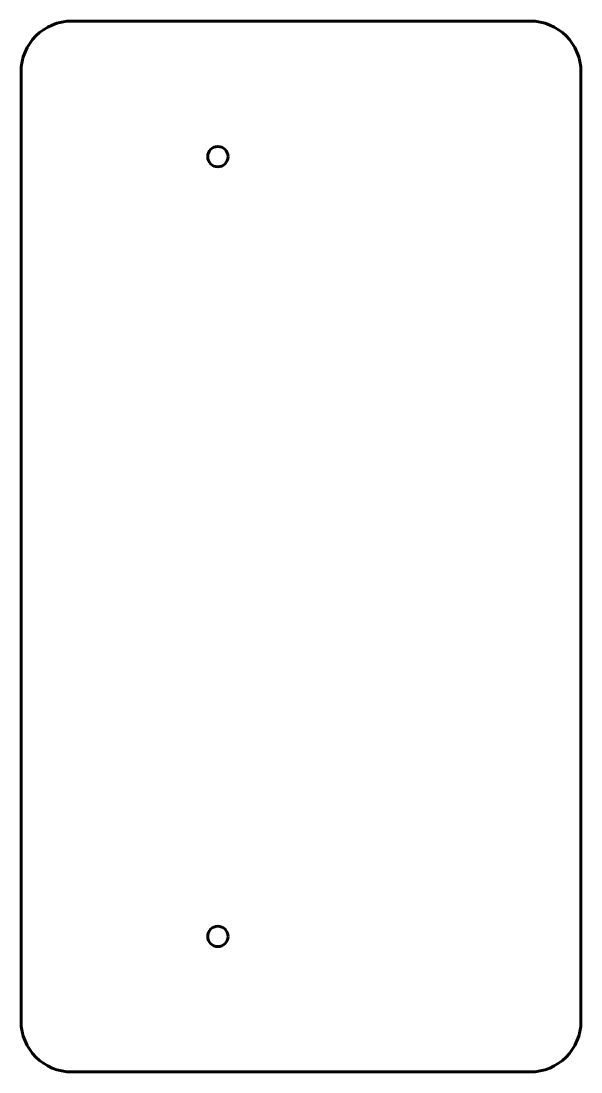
# Model space of a CAD drawing. Header units: millimetres. Extents: x -180 to -15, y 35 to 345.
import ezdxf

# ---------------------------------------------------------------- set-up
doc = ezdxf.new("R2010")
doc.units = ezdxf.units.MM
doc.linetypes.add('K5LT_BASIC', pattern=[0])
doc.layers.add('Системный слой', color=7, linetype='Continuous')

msp = doc.modelspace()

# ---------------------------------------------------------------- linework, layer by layer
at = {"layer": 'Системный слой', "color": 143, "linetype": 'K5LT_BASIC', "lineweight": 60, "true_color": 0x33acca}
for p, q in [((-29.86, 344.8), (-164.86, 344.8)), ((-179.86, 329.8), (-179.86, 49.8)), ((-14.86, 49.8), (-14.86, 329.8)), ((-164.86, 34.8), (-29.86, 34.8))]:
    msp.add_line(p, q, dxfattribs=at)
for centre in [(-121.86, 304.8), (-121.86, 74.8)]:
    msp.add_circle(centre, 3, dxfattribs=at)
for centre, start, end in [((-164.86, 329.8), 90, 180), ((-29.86, 329.8), 0, 90), ((-164.86, 49.8), 180, 270), ((-29.86, 49.8), 270, 0)]:
    msp.add_arc(centre, 15, start, end, dxfattribs=at)

doc.saveas('drawing.dxf')
